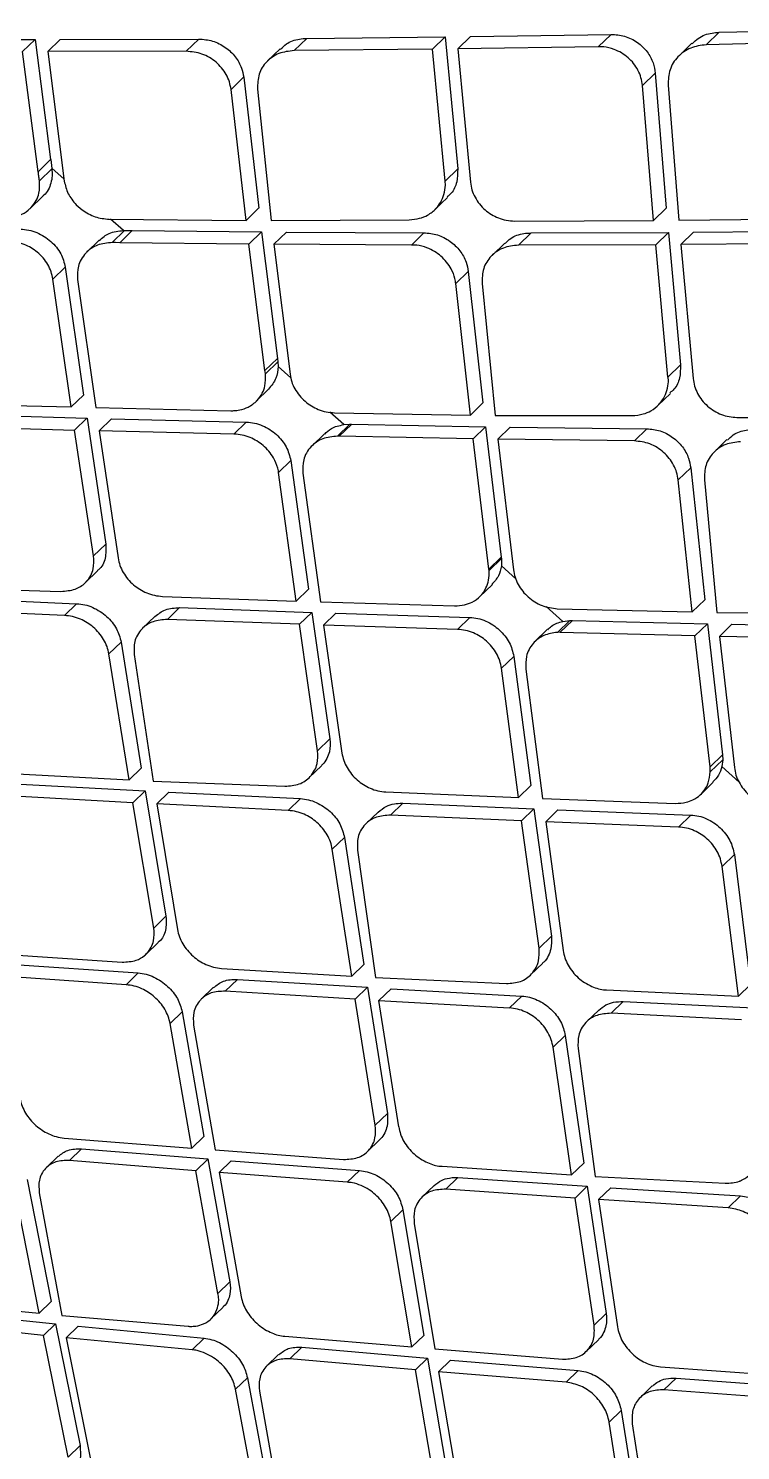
# Model space of a CAD drawing. Extents: x 400 to 501, y 484 to 634.
# Drawn here: x 487.942 to 488.801, y 586.18 to 587.895 of the extents above; entities that cross this region are included whole.
import ezdxf

# ---------------------------------------------------------------- set-up
doc = ezdxf.new("R2010")
doc.units = 0
doc.header["$MEASUREMENT"] = 0
doc.layers.add('DIM', color=3, linetype='Continuous')
doc.layers.add('GEOMETRY', color=3, linetype='Continuous', lineweight=25)

# ---------------------------------------------------------------- blocks, each defined once
blk = doc.blocks.new('2026 GRANDEE')
at = {"layer": 'GEOMETRY', "ltscale": 16}
for p, q in [((38.3348, -8.9648), (38.3503, -8.9498)), ((38.3503, -8.9498), (38.5212, -8.9458)), ((37.3762, -8.9581), (37.5256, -8.9584)), ((37.5105, -8.9731), (37.5256, -8.9585)), ((37.5256, -8.9584), (37.5443, -9.1034)), ((37.5408, -8.9731), (37.5559, -8.9584)), ((37.5559, -8.9584), (37.7231, -8.9579)), ((37.7079, -8.9727), (37.7231, -8.958)), ((37.8379, -8.9719), (37.8531, -8.9571)), ((37.8531, -8.9571), (38.02, -8.9553)), ((38.02, -8.9554), (38.0047, -8.9702)), ((38.02, -8.9553), (38.0352, -9.1145)), ((38.0354, -8.9698), (38.0507, -8.955)), ((38.2047, -8.9673), (38.0354, -8.9698)), ((38.0507, -8.9549), (38.2202, -8.9523)), ((38.2047, -8.9673), (38.2201, -8.9523)), ((38.3176, -8.9631), (38.3021, -8.9781)), ((38.5056, -8.9609), (38.3348, -8.9648)), ((37.5293, -9.1179), (37.5105, -8.9731)), ((37.7079, -8.9727), (37.5408, -8.9731)), ((37.5408, -8.9731), (37.5608, -9.1292)), ((37.8212, -8.9696), (37.806, -8.9844)), ((38.0047, -8.9702), (37.8379, -8.9719)), ((38.02, -9.1293), (38.0047, -8.9702)), ((38.0354, -8.9698), (38.0505, -9.1307)), ((38.2734, -8.9991), (38.258, -9.0141)), ((38.2734, -8.9991), (38.2867, -9.1617)), ((37.7619, -9.0188), (37.777, -9.004)), ((37.7801, -9.1766), (37.7619, -9.0188)), ((37.7771, -9.004), (37.7952, -9.162)), ((37.7938, -9.0182), (37.8102, -9.1768)), ((38.2714, -9.1766), (38.258, -9.0141)), ((38.2888, -9.0135), (38.3019, -9.1764)), ((37.5293, -9.1179), (37.5443, -9.1034)), ((37.5444, -9.1034), (37.5458, -9.1139)), ((37.5308, -9.1289), (37.5458, -9.1144)), ((37.5604, -9.1264), (37.5461, -9.1139)), ((38.02, -9.1293), (38.0352, -9.1145)), ((37.5198, -9.1621), (37.5348, -9.1476)), ((38.0078, -9.1636), (38.0229, -9.1489)), ((37.5752, -9.1578), (37.5822, -9.1639)), ((37.7801, -9.1766), (37.7951, -9.162)), ((38.2714, -9.1766), (38.2867, -9.1617)), ((37.6149, -9.1752), (37.7801, -9.1766)), ((37.6322, -9.1889), (37.6165, -9.1752)), ((37.6187, -9.2034), (37.6336, -9.1889)), ((37.6276, -9.2035), (37.6426, -9.189)), ((37.6322, -9.1889), (37.6337, -9.1889)), ((37.6337, -9.1889), (37.6426, -9.189)), ((37.6426, -9.189), (37.7986, -9.1906)), ((37.7835, -9.2052), (37.7986, -9.1906)), ((37.7986, -9.1906), (37.8177, -9.343)), ((37.8102, -9.1768), (37.9766, -9.1759)), ((37.8136, -9.2054), (37.8286, -9.1908)), ((37.8286, -9.1908), (37.9945, -9.1916)), ((38.1039, -9.1774), (38.2714, -9.1766)), ((38.1236, -9.1917), (38.2893, -9.1911)), ((38.2892, -9.1912), (38.274, -9.206)), ((38.2893, -9.1911), (38.3039, -9.3508)), ((38.3019, -9.1764), (38.4704, -9.1747)), ((38.3044, -9.2058), (38.3197, -9.191)), ((38.3197, -9.1909), (38.488, -9.1894)), ((37.6028, -9.2004), (37.5878, -9.2149)), ((37.7835, -9.2052), (37.6276, -9.2035)), ((37.8027, -9.3575), (37.7835, -9.2052)), ((37.9794, -9.2063), (37.8136, -9.2054)), ((37.8136, -9.2054), (37.833, -9.3622)), ((37.9794, -9.2063), (37.9945, -9.1916)), ((38.0919, -9.204), (38.0767, -9.2188)), ((38.1084, -9.2065), (38.1236, -9.1917)), ((38.274, -9.206), (38.1084, -9.2065)), ((38.2887, -9.3655), (38.274, -9.206)), ((38.4726, -9.2044), (38.3044, -9.2058)), ((38.3044, -9.2058), (38.319, -9.3672)), ((37.5471, -9.2475), (37.562, -9.233)), ((37.562, -9.233), (37.5841, -9.3872)), ((38.0328, -9.2529), (38.0479, -9.2382)), ((38.048, -9.2382), (38.0655, -9.3967)), ((37.5692, -9.4016), (37.5471, -9.2475)), ((37.5769, -9.248), (37.5987, -9.4024)), ((38.0505, -9.4113), (38.0328, -9.2529)), ((38.0645, -9.2526), (38.0803, -9.4117)), ((37.8177, -9.343), (37.8027, -9.3575)), ((37.8177, -9.343), (37.8182, -9.3471)), ((37.8033, -9.3616), (37.8182, -9.3471)), ((37.8182, -9.3471), (37.8186, -9.3527)), ((37.8339, -9.3663), (37.8186, -9.3527)), ((38.2887, -9.3655), (38.3039, -9.3508)), ((37.5692, -9.4016), (37.5841, -9.3872)), ((37.7923, -9.3948), (37.8072, -9.3803)), ((38.0505, -9.4113), (38.0655, -9.3968)), ((38.2765, -9.3999), (38.2916, -9.3852)), ((37.407, -9.3973), (37.5692, -9.4016)), ((37.4277, -9.4106), (37.5882, -9.4151)), ((37.5987, -9.4024), (37.7616, -9.4061)), ((37.8977, -9.4229), (37.8809, -9.408)), ((37.8865, -9.4086), (38.0505, -9.4113)), ((38.0803, -9.4117), (38.2455, -9.412)), ((37.4129, -9.425), (37.5733, -9.4295)), ((37.5733, -9.4295), (37.5881, -9.4152)), ((37.5962, -9.5812), (37.5733, -9.4295)), ((37.5882, -9.4151), (37.611, -9.5669)), ((37.6028, -9.4303), (37.6176, -9.4159)), ((37.7654, -9.4343), (37.6028, -9.4303)), ((37.6028, -9.4303), (37.6257, -9.5837)), ((37.6177, -9.4159), (37.7803, -9.4198)), ((37.7654, -9.4343), (37.7803, -9.4199)), ((37.8902, -9.437), (37.9051, -9.4225)), ((37.8923, -9.437), (37.9073, -9.4226)), ((37.8978, -9.4229), (37.9051, -9.4225)), ((37.9051, -9.4225), (37.9073, -9.4225)), ((37.9073, -9.4225), (38.0688, -9.4254)), ((38.0538, -9.44), (38.0688, -9.4254)), ((38.0688, -9.4254), (38.0877, -9.5826)), ((38.0836, -9.4404), (38.0986, -9.4259)), ((38.0986, -9.4259), (38.2633, -9.4278)), ((38.2482, -9.4425), (38.2633, -9.4278)), ((38.3719, -9.4143), (38.5383, -9.4147)), ((37.8745, -9.4338), (37.8595, -9.4483)), ((37.8923, -9.437), (37.8902, -9.437)), ((38.0538, -9.44), (37.8923, -9.437)), ((38.0728, -9.5971), (38.0538, -9.44)), ((38.2482, -9.4425), (38.0836, -9.4404)), ((38.0836, -9.4404), (38.1023, -9.5979)), ((38.3599, -9.441), (38.3448, -9.4557)), ((37.8339, -9.4663), (37.819, -9.4807)), ((37.8403, -9.6356), (37.819, -9.4807)), ((37.8339, -9.4663), (37.8552, -9.6212)), ((37.8486, -9.4814), (37.8696, -9.6365)), ((38.3011, -9.4896), (38.3162, -9.475)), ((38.3162, -9.4749), (38.333, -9.6342)), ((38.318, -9.6487), (38.3011, -9.4896)), ((38.3326, -9.4895), (38.3477, -9.6493)), ((37.5962, -9.5812), (37.611, -9.5669)), ((38.0877, -9.5826), (38.0728, -9.5971)), ((38.073, -9.5989), (38.0879, -9.5844)), ((38.0877, -9.5826), (38.0879, -9.5844)), ((38.0879, -9.5844), (38.0878, -9.593)), ((37.5862, -9.6134), (37.6009, -9.5991)), ((38.073, -9.5989), (38.0728, -9.5971)), ((38.1051, -9.6087), (38.0878, -9.593)), ((37.3966, -9.6189), (37.5568, -9.624)), ((38.0618, -9.6303), (38.0766, -9.6159)), ((37.4159, -9.632), (37.5757, -9.6388)), ((37.6794, -9.63), (37.8403, -9.6356)), ((37.8403, -9.6356), (37.8552, -9.6212)), ((37.8696, -9.6365), (38.0313, -9.6414)), ((38.318, -9.6487), (38.333, -9.6342)), ((37.5609, -9.653), (37.4012, -9.6463)), ((37.5609, -9.653), (37.5756, -9.6388)), ((37.67, -9.6542), (37.6552, -9.6685)), ((37.6851, -9.6579), (37.6999, -9.6436)), ((37.6999, -9.6436), (37.8591, -9.6493)), ((37.8443, -9.6636), (37.8591, -9.6493)), ((37.8591, -9.6493), (37.8811, -9.8019)), ((37.8735, -9.6646), (37.8884, -9.6502)), ((37.8884, -9.6502), (38.0498, -9.6554)), ((38.1619, -9.6601), (38.142, -9.6421)), ((38.1553, -9.6449), (38.318, -9.6487)), ((38.3477, -9.6493), (38.5117, -9.6507)), ((37.8443, -9.6636), (37.6851, -9.6579)), ((37.8663, -9.8162), (37.8443, -9.6636)), ((37.8735, -9.6646), (37.8955, -9.8189)), ((38.0349, -9.6698), (37.8736, -9.6646)), ((38.0349, -9.6698), (38.0498, -9.6554)), ((38.1432, -9.6701), (38.1283, -9.6845)), ((38.1554, -9.6734), (38.1703, -9.6589)), ((38.1588, -9.6733), (38.1737, -9.6589)), ((38.1619, -9.6601), (38.1704, -9.6589)), ((38.1704, -9.6589), (38.1737, -9.6589)), ((38.1737, -9.6589), (38.3362, -9.663)), ((38.3212, -9.6775), (38.3362, -9.663)), ((38.3362, -9.663), (38.3543, -9.8209)), ((38.3508, -9.6782), (38.3658, -9.6636)), ((38.3658, -9.6636), (38.5293, -9.6667)), ((37.6146, -9.6994), (37.6294, -9.6851)), ((37.6294, -9.6851), (37.6537, -9.837)), ((38.1588, -9.6733), (38.1554, -9.6734)), ((38.3212, -9.6775), (38.1588, -9.6734)), ((38.3395, -9.8354), (38.3212, -9.6775)), ((38.5143, -9.6813), (38.3508, -9.6782)), ((38.3508, -9.6782), (38.3688, -9.8363)), ((37.6391, -9.8513), (37.6146, -9.6994)), ((37.6451, -9.7002), (37.6678, -9.8527)), ((38.088, -9.7167), (38.1028, -9.7023)), ((38.1028, -9.7023), (38.1233, -9.8581)), ((38.1085, -9.8724), (38.088, -9.7167)), ((38.1173, -9.7177), (38.1375, -9.8736)), ((37.8663, -9.8162), (37.8811, -9.8019)), ((38.3544, -9.8209), (38.3395, -9.8354)), ((38.3544, -9.8209), (38.3547, -9.8272)), ((37.481, -9.8429), (37.6391, -9.8513)), ((37.6391, -9.8513), (37.6537, -9.837)), ((37.8562, -9.8485), (37.8709, -9.8342)), ((38.3398, -9.8416), (38.3395, -9.8354)), ((38.3398, -9.8416), (38.3547, -9.8272)), ((38.3547, -9.8272), (38.3537, -9.835)), ((38.3744, -9.8541), (38.3537, -9.8351)), ((37.5003, -9.856), (37.6582, -9.8646)), ((37.6678, -9.8527), (37.8269, -9.8589)), ((38.1085, -9.8724), (38.1233, -9.8581)), ((38.3283, -9.8687), (38.3432, -9.8542)), ((37.6436, -9.8788), (37.4857, -9.8702)), ((37.6436, -9.8788), (37.6582, -9.8646)), ((37.6582, -9.8646), (37.6833, -10.0157)), ((37.6723, -9.8803), (37.687, -9.866)), ((37.687, -9.866), (37.8456, -9.8739)), ((37.8309, -9.8881), (37.8456, -9.8739)), ((37.9486, -9.8658), (38.1085, -9.8724)), ((38.1375, -9.8736), (38.298, -9.8796)), ((37.6687, -10.0299), (37.6436, -9.8788)), ((37.8309, -9.8881), (37.6723, -9.8803)), ((37.6723, -9.8803), (37.6972, -10.0316)), ((37.9392, -9.89), (37.9244, -9.9043)), ((37.9542, -9.8938), (37.9689, -9.8795)), ((38.1122, -9.9007), (37.9542, -9.8938)), ((37.9689, -9.8795), (38.127, -9.8863)), ((38.1122, -9.9007), (38.127, -9.8863)), ((38.127, -9.8863), (38.1481, -10.0398)), ((38.1413, -9.9018), (38.1561, -9.8875)), ((38.1561, -9.8875), (38.3164, -9.8937)), ((38.3015, -9.9081), (38.3164, -9.8937)), ((38.1333, -10.0541), (38.1122, -9.9007)), ((38.3015, -9.9081), (38.1413, -9.9018)), ((38.1413, -9.9018), (38.1623, -10.057)), ((37.884, -9.935), (37.8987, -9.9208)), ((37.8987, -9.9208), (37.922, -10.0737)), ((37.9074, -10.0879), (37.884, -9.935)), ((37.9143, -9.9361), (37.936, -10.0896)), ((38.3688, -9.9413), (38.354, -9.9557)), ((38.3688, -9.9413), (38.3883, -10.0979)), ((38.3736, -10.1122), (38.354, -9.9557)), ((37.6834, -10.0157), (37.6688, -10.0299)), ((37.6595, -10.0613), (37.6741, -10.0472)), ((38.1333, -10.0541), (38.1481, -10.0398)), ((37.4747, -10.0605), (37.6306, -10.071)), ((37.4942, -10.0734), (37.6499, -10.0841)), ((37.7503, -10.0786), (37.9074, -10.0879)), ((37.9074, -10.0879), (37.922, -10.0737)), ((38.1231, -10.0865), (38.1378, -10.0722)), ((37.6353, -10.0983), (37.4797, -10.0875)), ((37.6353, -10.0983), (37.6499, -10.0841)), ((37.7549, -10.106), (37.7695, -10.0919)), ((37.7695, -10.0919), (37.9263, -10.1014)), ((37.936, -10.0896), (38.0939, -10.0968)), ((38.3736, -10.1122), (38.3883, -10.0979)), ((37.7405, -10.1015), (37.7259, -10.1157)), ((37.9117, -10.1156), (37.7549, -10.106)), ((37.9117, -10.1156), (37.9263, -10.1014)), ((37.9358, -10.2678), (37.9117, -10.1156)), ((37.9263, -10.1014), (37.9504, -10.2537)), ((37.9402, -10.1173), (37.9549, -10.1031)), ((37.9402, -10.1173), (38.0978, -10.1262)), ((37.9641, -10.2697), (37.9402, -10.1173)), ((37.9549, -10.1031), (38.1124, -10.112)), ((38.0978, -10.1262), (38.1124, -10.112)), ((38.2148, -10.1045), (38.3736, -10.1122)), ((37.6884, -10.1452), (37.703, -10.1311)), ((37.703, -10.1311), (37.7292, -10.2812)), ((38.2053, -10.1288), (38.1906, -10.143)), ((38.2202, -10.1327), (38.2349, -10.1184)), ((38.3772, -10.1406), (38.2202, -10.1327)), ((38.2349, -10.1184), (38.392, -10.1263)), ((37.7146, -10.2953), (37.6884, -10.1452)), ((37.7167, -10.1471), (37.7427, -10.2975)), ((38.1502, -10.1737), (38.1649, -10.1595)), ((38.1649, -10.1595), (38.1872, -10.3134)), ((38.1726, -10.3276), (38.1502, -10.1737)), ((38.1803, -10.175), (38.201, -10.3294)), ((37.9358, -10.2678), (37.9504, -10.2537)), ((37.5606, -10.2831), (37.7146, -10.2953)), ((37.7146, -10.2953), (37.7292, -10.2812)), ((37.9264, -10.2994), (37.941, -10.2852)), ((37.5534, -10.305), (37.539, -10.319)), ((37.5671, -10.3102), (37.5816, -10.2961)), ((37.5816, -10.2961), (37.734, -10.3084)), ((37.7427, -10.2975), (37.8976, -10.3089)), ((37.7195, -10.3225), (37.5671, -10.3102)), ((37.7195, -10.3225), (37.734, -10.3085)), ((37.7461, -10.4706), (37.7195, -10.3225)), ((37.734, -10.3084), (37.7605, -10.4566)), ((37.7475, -10.3247), (37.762, -10.3106)), ((37.762, -10.3106), (37.9167, -10.3223)), ((37.9021, -10.3364), (37.9167, -10.3223)), ((38.0166, -10.3172), (38.1726, -10.3276)), ((38.1726, -10.3276), (38.1872, -10.3134)), ((37.5159, -10.333), (37.5449, -10.4804)), ((37.9021, -10.3364), (37.7475, -10.3247)), ((37.7475, -10.3247), (37.7741, -10.4745)), ((38.0209, -10.3449), (38.0355, -10.3307)), ((38.0355, -10.3307), (38.1914, -10.3413)), ((38.201, -10.3294), (38.3579, -10.3377)), ((37.5305, -10.4944), (37.5014, -10.347)), ((37.5306, -10.3492), (37.5579, -10.4971)), ((38.0067, -10.3403), (37.9921, -10.3545)), ((38.1767, -10.3555), (38.0209, -10.3449)), ((38.1767, -10.3555), (38.1913, -10.3413)), ((38.1998, -10.5087), (38.1767, -10.3555)), ((38.1914, -10.3413), (38.2143, -10.4946)), ((38.2051, -10.3573), (38.2197, -10.3431)), ((38.3615, -10.3673), (38.2051, -10.3573)), ((38.2051, -10.3573), (38.2279, -10.5108)), ((38.2197, -10.3431), (38.3762, -10.353)), ((38.3615, -10.3673), (38.3762, -10.353)), ((37.9692, -10.3698), (37.9546, -10.3839)), ((37.9692, -10.3698), (37.9942, -10.5211)), ((37.9797, -10.5351), (37.9546, -10.3839)), ((37.9827, -10.386), (38.0076, -10.5375)), ((37.7461, -10.4706), (37.7605, -10.4566)), ((37.3795, -10.4791), (37.5305, -10.4944)), ((37.3995, -10.4916), (37.5502, -10.5072)), ((37.5305, -10.4944), (37.5449, -10.4804)), ((37.7376, -10.5013), (37.752, -10.4873)), ((38.2143, -10.4946), (38.1998, -10.5087)), ((37.5358, -10.5211), (37.3851, -10.5056)), ((37.5358, -10.5211), (37.5502, -10.5072)), ((37.5502, -10.5072), (37.5798, -10.654)), ((37.5579, -10.4971), (37.71, -10.5101)), ((37.5632, -10.5239), (37.5776, -10.5099)), ((37.5776, -10.5099), (37.7293, -10.5245)), ((37.5654, -10.6679), (37.5358, -10.5211)), ((37.5632, -10.5239), (37.5926, -10.6709)), ((37.7149, -10.5385), (37.5632, -10.5239)), ((37.7149, -10.5385), (37.7293, -10.5245)), ((37.8266, -10.522), (37.9797, -10.5351)), ((37.9797, -10.5351), (37.9942, -10.5211)), ((38.1902, -10.5404), (38.2048, -10.5263)), ((37.8193, -10.5441), (37.8048, -10.5581)), ((37.8329, -10.5493), (37.8473, -10.5353)), ((37.8473, -10.5353), (37.9988, -10.5485)), ((38.0076, -10.5375), (38.1615, -10.5498)), ((37.9843, -10.5626), (37.8329, -10.5493)), ((37.9843, -10.5626), (37.9988, -10.5485)), ((38.0098, -10.7117), (37.9843, -10.5626)), ((37.9988, -10.5485), (38.0243, -10.6977)), ((38.0267, -10.5508), (38.0122, -10.5649)), ((38.0267, -10.5508), (38.1804, -10.5634)), ((38.2798, -10.5589), (38.4348, -10.5703)), ((37.7673, -10.5861), (37.7817, -10.5721)), ((37.7817, -10.5721), (37.8095, -10.7207)), ((38.1659, -10.5775), (38.0122, -10.5649)), ((38.0122, -10.5649), (38.0377, -10.7157)), ((38.1659, -10.5775), (38.1804, -10.5634)), ((38.2839, -10.5867), (38.2985, -10.5726)), ((38.2985, -10.5726), (38.4533, -10.5841)), ((37.7951, -10.7347), (37.7673, -10.5861)), ((37.7962, -10.5884), (37.8224, -10.7375)), ((38.2698, -10.5821), (38.2552, -10.5962)), ((38.4387, -10.5983), (38.2839, -10.5868)), ((38.2177, -10.6256), (38.2323, -10.6115)), ((38.2323, -10.6115), (38.2562, -10.7638)), ((38.2417, -10.7779), (38.2177, -10.6256)), ((38.2457, -10.6279), (38.2694, -10.7804)), ((37.5798, -10.654), (37.5654, -10.6679))]:
    blk.add_line(p, q, dxfattribs=at)
at = {"layer": 'GEOMETRY', "ltscale": 16, "flags": 128}
for points in [[(37.6276, -9.2035), (37.6226, -9.2034), (37.6187, -9.2034)], [(37.8033, -9.3616), (37.803, -9.3593), (37.8027, -9.3575)]]:
    blk.add_lwpolyline(points, dxfattribs=at)
at = {"layer": 'GEOMETRY', "ltscale": 16}
for points, knots in [([(36.9464, -4.2423), (37.2144, -4.3889), (37.7476, -4.6804), (38.3461, -5.0481), (38.7578, -5.3149), (38.9927, -5.4716), (39.2291, -5.6336), (39.4813, -5.8116), (39.9332, -6.1406), (40.5669, -6.6341), (41.3463, -7.3052), (42.0186, -7.9447), (42.5944, -8.5411), (43.0838, -9.0854), (43.4716, -9.5484), (43.7677, -9.9209), (43.9793, -10.1965), (44.184, -10.4721), (44.3714, -10.733), (44.6491, -11.1316), (45.0105, -11.6808), (45.4523, -12.4067), (45.7251, -12.9062), (45.8621, -13.1572)], [0, 0, 0, 0, 0.071591, 0.14241, 0.164528, 0.186584, 0.208583, 0.231692, 0.258921, 0.339583, 0.419837, 0.499879, 0.556947, 0.614093, 0.671388, 0.698471, 0.72561, 0.752813, 0.778921, 0.800899, 0.866647, 0.932983, 1, 1, 1, 1]), ([(37.9536, -6.2384), (38.1476, -6.3586), (38.5347, -6.5987), (39.0972, -6.9874), (39.6446, -7.3962), (40.1767, -7.8265), (40.6917, -8.2782), (41.1534, -8.7118), (41.4343, -9.003), (41.5565, -9.1297)], [0, 0, 0, 0, 0.1480648, 0.2955762, 0.442982, 0.5905353, 0.7384057, 0.8861884, 1, 1, 1, 1]), ([(37.8932, -6.3225), (38.124, -6.4666), (38.5853, -6.7544), (39.2507, -7.2277), (39.895, -7.7298), (40.5159, -8.2625), (41.079, -8.792), (41.588, -9.3114), (42.0464, -9.816), (42.4858, -10.3385), (42.9044, -10.8787), (43.304, -11.4337), (43.5507, -11.8168), (43.6741, -12.0084)], [0, 0, 0, 0, 0.1000688, 0.1999124, 0.2997469, 0.3997863, 0.4998266, 0.5830232, 0.6662201, 0.7495517, 0.8330446, 0.9165066, 1, 1, 1, 1]), ([(37.6764, -6.9656), (37.8959, -7.0895), (38.3352, -7.3373), (38.971, -7.7494), (39.5844, -8.1924), (40.1697, -8.6683), (40.7249, -9.1761), (41.2461, -9.7197), (41.7353, -10.2961), (42.1921, -10.9015), (42.6202, -11.5291), (42.8779, -11.9647), (43.0068, -12.1825)], [0, 0, 0, 0, 0.100262, 0.200594, 0.300842, 0.400493, 0.499762, 0.599107, 0.699009, 0.799378, 0.89967, 1, 1, 1, 1]), ([(37.6627, -6.9911), (37.7995, -7.0678), (38.0596, -7.2136), (38.4235, -7.4323), (38.7426, -7.6369), (39.0187, -7.8234), (39.2534, -7.9892), (39.4476, -8.132), (39.5821, -8.2343), (39.6685, -8.3013), (39.7175, -8.3397), (39.7817, -8.3906), (39.864, -8.4565), (39.966, -8.5401), (40.0675, -8.6251), (40.2375, -8.7703), (40.4156, -8.9294), (40.5766, -9.0804), (40.6465, -9.1476), (40.6771, -9.1772), (40.6905, -9.1903), (40.6964, -9.1961), (40.699, -9.1986), (40.7003, -9.1998), (40.7008, -9.2004), (40.7011, -9.2006), (40.7011, -9.2006), (40.7011, -9.2006), (40.7011, -9.2006), (40.7013, -9.2008), (40.7019, -9.2014), (40.7045, -9.204), (40.7148, -9.2141), (40.7377, -9.2365), (40.7767, -9.2751), (40.8378, -9.3362), (40.9233, -9.4233), (41.0353, -9.5405), (41.1313, -9.644), (41.2051, -9.7252), (41.2503, -9.7756), (41.2972, -9.8285), (41.3459, -9.884), (41.3962, -9.942), (41.4482, -10.0028), (41.5004, -10.0646), (41.6686, -10.2661), (41.9446, -10.6157), (42.3122, -11.1264), (42.661, -11.6529), (42.8748, -12.0155), (42.9817, -12.1969)], [0, 0, 0, 0, 0.062481, 0.118844, 0.169135, 0.213352, 0.251461, 0.283422, 0.309236, 0.318658, 0.3269, 0.333965, 0.351242, 0.368824, 0.386373, 0.403893, 0.457678, 0.481272, 0.491642, 0.496202, 0.498209, 0.499091, 0.49948, 0.499651, 0.499785, 0.499785, 0.499785, 0.499787, 0.499791, 0.499809, 0.499878, 0.500152, 0.501246, 0.505611, 0.512881, 0.523059, 0.53994, 0.561408, 0.587481, 0.596044, 0.605011, 0.61438, 0.624154, 0.634334, 0.64492, 0.655914, 0.66648, 0.749216, 0.832806, 0.916374, 1, 1, 1, 1]), ([(37.5925, -7.5202), (37.6066, -7.5282), (37.6437, -7.549), (37.7111, -7.5868), (37.7894, -7.6309), (37.866, -7.6744), (37.9312, -7.712), (37.9927, -7.7483), (38.0546, -7.7854), (38.1665, -7.8533), (38.325, -7.9518), (38.5806, -8.1169), (38.8847, -8.3244), (39.2538, -8.5944), (39.6329, -8.8929), (40.0174, -9.2234), (40.4181, -9.6), (40.8321, -10.0316), (41.2539, -10.5226), (41.6071, -10.9799), (41.8999, -11.3924), (42.0769, -11.6588), (42.1889, -11.8345), (42.2405, -11.9168), (42.2917, -11.9997), (42.3409, -12.0805), (42.3907, -12.1638), (42.4386, -12.246), (42.4718, -12.3031), (42.4872, -12.3295)], [0, 0, 0, 0, 0.007015, 0.018363, 0.033423, 0.04585, 0.056436, 0.065972, 0.076735, 0.087613, 0.12255, 0.157338, 0.219068, 0.281467, 0.354683, 0.427219, 0.500115, 0.591822, 0.685047, 0.779146, 0.840884, 0.903128, 0.916964, 0.930722, 0.945004, 0.958992, 0.971501, 0.986828, 1, 1, 1, 1]), ([(37.5852, -7.5344), (37.7869, -7.6488), (38.1901, -7.8773), (38.7719, -8.2598), (39.3337, -8.6696), (39.8708, -9.1087), (40.3785, -9.5781), (40.8559, -10.0778), (41.3042, -10.6067), (41.7237, -11.1619), (42.1176, -11.7376), (42.3548, -12.1375), (42.4734, -12.3374)], [0, 0, 0, 0, 0.100345, 0.20059, 0.300906, 0.400755, 0.500092, 0.599382, 0.699069, 0.799349, 0.899659, 1, 1, 1, 1]), ([(37.5019, -8.2577), (37.7185, -8.3868), (38.1518, -8.6451), (38.77, -9.083), (39.3614, -9.5565), (39.9198, -10.0692), (40.4416, -10.6192), (40.9252, -11.2031), (41.3743, -11.8145), (41.6411, -12.2439), (41.7745, -12.4585)], [0, 0, 0, 0, 0.125001, 0.250001, 0.375003, 0.499997, 0.624991, 0.749994, 0.874996, 1, 1, 1, 1]), ([(33.1112, -8.6122), (33.301, -8.8166), (33.6802, -9.2249), (34.2607, -9.8374), (34.8462, -10.4484), (35.4368, -11.0578), (36.0312, -11.6653), (36.6288, -12.2707), (37.2294, -12.8738), (37.8326, -13.4744), (38.4383, -14.0724), (39.0461, -14.6672), (39.6559, -15.2581), (40.2672, -15.8439), (40.8801, -16.4248), (41.2887, -16.8043), (41.4933, -16.9943)], [0, 0, 0, 0, 0.071643, 0.14309, 0.214489, 0.285889, 0.357236, 0.428542, 0.499851, 0.571188, 0.642541, 0.713932, 0.785365, 0.856798, 0.928296, 1, 1, 1, 1]), ([(38.3181, -8.9636), (38.3204, -8.9613), (38.3267, -8.9549), (38.3386, -8.9507), (38.3475, -8.95), (38.3503, -8.9498)], [0, 0, 0, 0, 0.27677, 0.772291, 1, 1, 1, 1]), ([(37.7231, -8.9579), (37.7286, -8.9584), (37.7396, -8.9593), (37.7552, -8.9672), (37.7674, -8.9788), (37.7748, -8.9917), (37.7764, -9.0003), (37.7771, -9.004)], [0, 0, 0, 0, 0.218691, 0.437826, 0.646296, 0.845591, 1, 1, 1, 1]), ([(37.8217, -8.9701), (37.8239, -8.9679), (37.8299, -8.9618), (37.8414, -8.9579), (37.8502, -8.9573), (37.8531, -8.9571)], [0, 0, 0, 0, 0.272039, 0.756875, 1, 1, 1, 1]), ([(38.258, -9.0141), (38.2575, -9.0109), (38.2566, -9.0046), (38.2529, -8.9955), (38.2476, -8.9873), (38.2408, -8.9802), (38.2328, -8.9744), (38.2228, -8.9698), (38.2133, -8.9672), (38.2069, -8.9672), (38.2047, -8.9673)], [0, 0, 0, 0, 0.12933, 0.254894, 0.377422, 0.497705, 0.620729, 0.748011, 0.913643, 1, 1, 1, 1]), ([(38.2201, -8.9523), (38.2256, -8.9527), (38.2366, -8.9535), (38.2521, -8.9613), (38.264, -8.9728), (38.2714, -8.986), (38.2728, -8.995), (38.2734, -8.9991)], [0, 0, 0, 0, 0.216545, 0.433625, 0.638256, 0.833393, 1, 1, 1, 1]), ([(38.3348, -8.9648), (38.3284, -8.9657), (38.3154, -8.9674), (38.3, -8.9786), (38.2897, -8.9944), (38.2891, -9.0072), (38.2888, -9.0135)], [0, 0, 0, 0, 0.250137, 0.502345, 0.753527, 1, 1, 1, 1]), ([(37.7619, -9.0188), (37.7613, -9.0157), (37.7603, -9.0095), (37.7563, -9.0007), (37.7508, -8.9927), (37.7439, -8.9857), (37.7359, -8.98), (37.7239, -8.9742), (37.7143, -8.9733), (37.7079, -8.9727)], [0, 0, 0, 0, 0.128068, 0.253459, 0.376791, 0.49871, 0.620992, 0.747995, 1, 1, 1, 1]), ([(37.8379, -8.9719), (37.8316, -8.9726), (37.819, -8.9741), (37.8041, -8.9847), (37.7943, -8.9997), (37.794, -9.0121), (37.7938, -9.0182)], [0, 0, 0, 0, 0.250407, 0.502078, 0.753028, 1, 1, 1, 1]), ([(38.8374, -14.8197), (38.8022, -14.782), (38.4988, -14.4574), (37.9155, -13.8556), (37.0879, -13.0154), (36.2484, -12.1872), (35.3987, -11.37), (34.5384, -10.5651), (33.6682, -9.7712), (33.08, -9.2542), (32.7855, -8.9953)], [0, 0, 0, 0, 0.0184337, 0.1586189, 0.298737, 0.4387906, 0.5788851, 0.7191168, 0.8593695, 1, 1, 1, 1]), ([(37.5308, -9.1289), (37.5306, -9.1269), (37.5301, -9.1232), (37.5296, -9.1195), (37.5294, -9.1179)], [0, 0, 0, 0, 0.56, 1, 1, 1, 1]), ([(37.5458, -9.114), (37.546, -9.117), (37.5466, -9.1232), (37.5442, -9.1344), (37.5404, -9.1435), (37.5351, -9.147), (37.5346, -9.1473)], [0, 0, 0, 0, 0.238731, 0.477143, 0.952709, 1, 1, 1, 1]), ([(38.0352, -9.1145), (38.0351, -9.1198), (38.035, -9.1305), (38.0297, -9.1423), (38.0242, -9.1469), (38.0224, -9.1483)], [0, 0, 0, 0, 0.4088672, 0.8169541, 1, 1, 1, 1]), ([(37.489, -9.1736), (37.4951, -9.173), (37.5057, -9.172), (37.5155, -9.1661), (37.5196, -9.1623), (37.5232, -9.1586), (37.5271, -9.1532), (37.5313, -9.1424), (37.531, -9.134), (37.5308, -9.1289)], [0, 0, 0, 0, 0.248634, 0.428764, 0.491487, 0.498545, 0.654399, 0.789951, 1, 1, 1, 1]), ([(37.5608, -9.1292), (37.562, -9.1344), (37.5643, -9.1447), (37.5715, -9.1534), (37.5751, -9.1577)], [0, 0, 0, 0, 0.505278, 1, 1, 1, 1]), ([(37.9766, -9.1759), (37.9809, -9.1755), (37.9888, -9.1748), (38, -9.1701), (38.0086, -9.1635), (38.0151, -9.1548), (38.0191, -9.1453), (38.0204, -9.137), (38.0204, -9.1313), (38.0201, -9.1298), (38.02, -9.1293)], [0, 0, 0, 0, 0.170063, 0.315586, 0.501187, 0.634482, 0.776729, 0.933388, 0.977856, 1, 1, 1, 1]), ([(38.0505, -9.1307), (38.051, -9.1338), (38.0519, -9.1399), (38.0558, -9.1488), (38.0612, -9.157), (38.0701, -9.1663), (38.0815, -9.173), (38.0939, -9.1768), (38.1005, -9.1772), (38.1039, -9.1774)], [0, 0, 0, 0, 0.126106, 0.25086, 0.374934, 0.498816, 0.735662, 0.864333, 1, 1, 1, 1]), ([(37.5823, -9.164), (37.5874, -9.1671), (37.5978, -9.1735), (37.6092, -9.1746), (37.6149, -9.1752)], [0, 0, 0, 0, 0.497221, 1, 1, 1, 1]), ([(33.9473, -9.1847), (34.1002, -9.3342), (34.4079, -9.635), (34.8583, -10.0743), (35.2854, -10.4909), (35.6745, -10.8705), (36.0618, -11.2485), (36.4558, -11.6334), (36.8653, -12.0343), (37.205, -12.3676), (37.478, -12.6357), (37.687, -12.841), (37.8968, -13.0474), (38.1182, -13.2654), (38.3623, -13.5059), (38.6355, -13.7754), (38.9498, -14.0858), (39.3071, -14.439), (39.7095, -14.837), (40.1476, -15.2705), (40.6071, -15.7254), (40.921, -16.0353), (41.0767, -16.1891)], [0, 0, 0, 0, 0.064169, 0.129138, 0.188802, 0.243183, 0.292269, 0.351201, 0.408497, 0.464259, 0.494029, 0.523343, 0.552198, 0.58236, 0.616633, 0.655052, 0.697622, 0.749248, 0.805908, 0.86759, 0.934316, 1, 1, 1, 1]), ([(37.5496, -12.6402), (37.1211, -12.2214), (36.4624, -11.5777), (35.2649, -10.4291), (34.4992, -9.6963), (33.9659, -9.1859)], [0, 0, 0, 0, 0.360925, 0.55487, 1, 1, 1, 1]), ([(37.5078, -9.1872), (37.5112, -9.1874), (37.5178, -9.1879), (37.5276, -9.1911), (37.5367, -9.1958), (37.5447, -9.2018), (37.5514, -9.2089), (37.5585, -9.2191), (37.5606, -9.2275), (37.562, -9.233)], [0, 0, 0, 0, 0.136824, 0.269631, 0.398724, 0.524438, 0.647132, 0.767194, 1, 1, 1, 1]), ([(37.603, -9.2007), (37.6068, -9.1975), (37.6148, -9.1906), (37.6261, -9.1895), (37.6322, -9.1889)], [0, 0, 0, 0, 0.465169, 1, 1, 1, 1]), ([(37.5471, -9.2475), (37.5465, -9.2445), (37.5453, -9.2385), (37.5411, -9.2298), (37.5355, -9.2218), (37.5264, -9.2128), (37.5151, -9.2062), (37.5028, -9.2024), (37.4963, -9.2019), (37.4929, -9.2016)], [0, 0, 0, 0, 0.127691, 0.253552, 0.378066, 0.501733, 0.734205, 0.862945, 1, 1, 1, 1]), ([(37.6187, -9.2034), (37.6125, -9.204), (37.6009, -9.2051), (37.5912, -9.2115), (37.585, -9.2178), (37.581, -9.2232), (37.5765, -9.2338), (37.5768, -9.2425), (37.5769, -9.248)], [0, 0, 0, 0, 0.24839, 0.471489, 0.498575, 0.641524, 0.772801, 1, 1, 1, 1]), ([(38.0328, -9.2529), (38.0326, -9.2508), (38.0319, -9.2447), (38.028, -9.2359), (38.0221, -9.2268), (38.0152, -9.2197), (38.0071, -9.2138), (37.9972, -9.2091), (37.9878, -9.2064), (37.9815, -9.2063), (37.9794, -9.2063)], [0, 0, 0, 0, 0.08339, 0.249341, 0.373828, 0.498483, 0.621342, 0.74869, 0.913217, 1, 1, 1, 1]), ([(37.9945, -9.1916), (37.9999, -9.1921), (38.0108, -9.1931), (38.0263, -9.2011), (38.0383, -9.2127), (38.0457, -9.2257), (38.0473, -9.2344), (38.048, -9.2382)], [0, 0, 0, 0, 0.217331, 0.435082, 0.642883, 0.842485, 1, 1, 1, 1]), ([(38.1084, -9.2065), (38.1021, -9.2072), (38.0895, -9.2086), (38.0748, -9.2191), (38.065, -9.2341), (38.0647, -9.2464), (38.0645, -9.2526)], [0, 0, 0, 0, 0.250186, 0.501828, 0.752791, 1, 1, 1, 1]), ([(38.0924, -9.2046), (38.0946, -9.2023), (38.1005, -9.1963), (38.112, -9.1924), (38.1207, -9.1919), (38.1236, -9.1917)], [0, 0, 0, 0, 0.277215, 0.761746, 1, 1, 1, 1]), ([(37.7616, -9.4061), (37.762, -9.4061), (37.7632, -9.4061), (37.7669, -9.406), (37.7737, -9.4051), (37.7837, -9.4017), (37.7931, -9.3949), (37.7995, -9.3857), (37.8037, -9.3749), (37.8034, -9.3666), (37.8033, -9.3616)], [0, 0, 0, 0, 0.017658, 0.048128, 0.14743, 0.297775, 0.498947, 0.657544, 0.793955, 1, 1, 1, 1]), ([(37.8186, -9.3527), (37.8181, -9.3576), (37.8171, -9.3683), (37.8105, -9.376), (37.807, -9.3802)], [0, 0, 0, 0, 0.459293, 1, 1, 1, 1]), ([(37.833, -9.3622), (37.8335, -9.3652), (37.8346, -9.3712), (37.8386, -9.3799), (37.8441, -9.3879), (37.8531, -9.3971), (37.8644, -9.404), (37.8767, -9.4079), (37.8832, -9.4084), (37.8865, -9.4086)], [0, 0, 0, 0, 0.125737, 0.250581, 0.375037, 0.49945, 0.735707, 0.864344, 1, 1, 1, 1]), ([(38.3039, -9.3508), (38.3038, -9.3561), (38.3036, -9.3668), (38.2984, -9.3786), (38.2928, -9.3832), (38.2911, -9.3846)], [0, 0, 0, 0, 0.410395, 0.820042, 1, 1, 1, 1]), ([(38.2455, -9.412), (38.25, -9.4116), (38.2582, -9.4109), (38.2692, -9.4061), (38.2788, -9.3986), (38.2857, -9.388), (38.2888, -9.377), (38.2897, -9.3692), (38.2889, -9.3659), (38.2887, -9.3655)], [0, 0, 0, 0, 0.18099, 0.323704, 0.501002, 0.702636, 0.85293, 0.982008, 1, 1, 1, 1]), ([(38.319, -9.3672), (38.3195, -9.3703), (38.3205, -9.3764), (38.3242, -9.3853), (38.3295, -9.3935), (38.3363, -9.4007), (38.3443, -9.4066), (38.3561, -9.4126), (38.3656, -9.4136), (38.3719, -9.4143)], [0, 0, 0, 0, 0.127637, 0.250622, 0.374847, 0.499033, 0.621901, 0.748228, 1, 1, 1, 1]), ([(37.7803, -9.4198), (37.7836, -9.4201), (37.7901, -9.4206), (37.7998, -9.4239), (37.8087, -9.4286), (37.8167, -9.4347), (37.8233, -9.4418), (37.8304, -9.4521), (37.8325, -9.4606), (37.8339, -9.4663)], [0, 0, 0, 0, 0.135285, 0.266999, 0.395447, 0.520962, 0.643899, 0.764635, 1, 1, 1, 1]), ([(37.8749, -9.4343), (37.8774, -9.4319), (37.8835, -9.4259), (37.8924, -9.424), (37.8977, -9.4229)], [0, 0, 0, 0, 0.406033, 1, 1, 1, 1]), ([(38.2633, -9.4278), (38.2687, -9.4284), (38.2794, -9.4295), (38.2947, -9.4375), (38.3066, -9.4492), (38.314, -9.4623), (38.3155, -9.471), (38.3162, -9.4749)], [0, 0, 0, 0, 0.216045, 0.432487, 0.639618, 0.839487, 1, 1, 1, 1]), ([(38.3604, -9.4415), (38.3626, -9.4393), (38.3687, -9.4332), (38.3801, -9.4294), (38.3887, -9.429), (38.3914, -9.4288)], [0, 0, 0, 0, 0.283208, 0.767769, 1, 1, 1, 1]), ([(37.819, -9.4807), (37.819, -9.4804), (37.8191, -9.4798), (37.8188, -9.4779), (37.8175, -9.4723), (37.814, -9.4641), (37.8077, -9.4549), (37.7987, -9.4458), (37.7874, -9.439), (37.7752, -9.4351), (37.7687, -9.4345), (37.7654, -9.4343)], [0, 0, 0, 0, 0.00985, 0.025676, 0.075938, 0.25152, 0.376453, 0.502052, 0.735566, 0.863924, 1, 1, 1, 1]), ([(37.8902, -9.437), (37.8841, -9.4375), (37.8719, -9.4386), (37.8595, -9.4472), (37.8526, -9.4567), (37.8482, -9.4672), (37.8484, -9.4759), (37.8486, -9.4814)], [0, 0, 0, 0, 0.248454, 0.498355, 0.642409, 0.774103, 1, 1, 1, 1]), ([(38.3011, -9.4896), (38.3006, -9.4865), (38.2996, -9.4804), (38.2958, -9.4715), (38.2905, -9.4634), (38.2837, -9.4562), (38.2758, -9.4503), (38.2639, -9.4443), (38.2545, -9.4432), (38.2482, -9.4425)], [0, 0, 0, 0, 0.127928, 0.250665, 0.375171, 0.499171, 0.621774, 0.748373, 1, 1, 1, 1]), ([(38.3763, -9.4435), (38.3701, -9.4442), (38.3576, -9.4455), (38.3429, -9.456), (38.3331, -9.471), (38.3328, -9.4833), (38.3326, -9.4895)], [0, 0, 0, 0, 0.249919, 0.501444, 0.752505, 1, 1, 1, 1]), ([(37.611, -9.5669), (37.6111, -9.5726), (37.6113, -9.5841), (37.6062, -9.5953), (37.6012, -9.5985), (37.6007, -9.5988)], [0, 0, 0, 0, 0.475504, 0.947863, 1, 1, 1, 1]), ([(37.5568, -9.624), (37.5627, -9.6235), (37.5739, -9.6226), (37.5832, -9.6165), (37.5891, -9.6105), (37.5928, -9.6052), (37.5968, -9.595), (37.5964, -9.5866), (37.5962, -9.5812)], [0, 0, 0, 0, 0.248672, 0.471188, 0.498737, 0.641577, 0.772817, 1, 1, 1, 1]), ([(37.6256, -9.5837), (37.6263, -9.5867), (37.6275, -9.5926), (37.6317, -9.6012), (37.6373, -9.6092), (37.6463, -9.6183), (37.6575, -9.6251), (37.6697, -9.6291), (37.6761, -9.6297), (37.6794, -9.63)], [0, 0, 0, 0, 0.126755, 0.252348, 0.37716, 0.501635, 0.736147, 0.864437, 1, 1, 1, 1]), ([(38.0313, -9.6414), (38.0355, -9.6412), (38.0431, -9.6408), (38.0537, -9.6368), (38.0628, -9.6302), (38.0693, -9.6209), (38.0732, -9.6102), (38.0731, -9.6028), (38.073, -9.5989)], [0, 0, 0, 0, 0.174172, 0.317789, 0.498856, 0.685331, 0.831049, 1, 1, 1, 1]), ([(38.0878, -9.5931), (38.0869, -9.5974), (38.0852, -9.6062), (38.0792, -9.6123), (38.0762, -9.6155)], [0, 0, 0, 0, 0.490808, 1, 1, 1, 1]), ([(38.1023, -9.5979), (38.1029, -9.6009), (38.104, -9.607), (38.1079, -9.6158), (38.1133, -9.6238), (38.1201, -9.6309), (38.128, -9.6368), (38.1397, -9.6429), (38.1491, -9.6441), (38.1553, -9.6449)], [0, 0, 0, 0, 0.127665, 0.253164, 0.37695, 0.499554, 0.622436, 0.748958, 1, 1, 1, 1]), ([(37.6146, -9.6994), (37.614, -9.6964), (37.6127, -9.6905), (37.6085, -9.6819), (37.6029, -9.6739), (37.5939, -9.6649), (37.5828, -9.6581), (37.5707, -9.654), (37.5642, -9.6534), (37.5609, -9.653)], [0, 0, 0, 0, 0.127391, 0.253204, 0.377788, 0.501503, 0.734322, 0.863093, 1, 1, 1, 1]), ([(37.5757, -9.6388), (37.579, -9.6391), (37.5855, -9.6397), (37.5951, -9.6431), (37.604, -9.6479), (37.6144, -9.656), (37.6248, -9.6685), (37.6279, -9.6796), (37.6294, -9.6851)], [0, 0, 0, 0, 0.136524, 0.269343, 0.398682, 0.524779, 0.767119, 1, 1, 1, 1]), ([(37.6701, -9.6544), (37.6741, -9.6512), (37.6823, -9.6445), (37.6938, -9.6439), (37.6999, -9.6436)], [0, 0, 0, 0, 0.480379, 1, 1, 1, 1]), ([(37.6851, -9.6579), (37.6791, -9.6583), (37.6679, -9.6591), (37.6586, -9.6651), (37.6526, -9.671), (37.6488, -9.6763), (37.6446, -9.6864), (37.645, -9.6948), (37.6451, -9.7002)], [0, 0, 0, 0, 0.248723, 0.46861, 0.498833, 0.640829, 0.771771, 1, 1, 1, 1]), ([(38.088, -9.7167), (38.0874, -9.7137), (38.0862, -9.7076), (38.0822, -9.6988), (38.0767, -9.6907), (38.0679, -9.6815), (38.0568, -9.6747), (38.0446, -9.6706), (38.0382, -9.6701), (38.0349, -9.6698)], [0, 0, 0, 0, 0.128916, 0.255219, 0.379332, 0.501702, 0.736559, 0.864709, 1, 1, 1, 1]), ([(38.0498, -9.6553), (38.0531, -9.6556), (38.0595, -9.6562), (38.069, -9.6595), (38.0778, -9.6642), (38.0857, -9.6703), (38.0923, -9.6775), (38.0994, -9.688), (38.1015, -9.6966), (38.1029, -9.7023)], [0, 0, 0, 0, 0.133702, 0.264286, 0.392063, 0.517365, 0.640545, 0.761975, 1, 1, 1, 1]), ([(38.1437, -9.6705), (38.1452, -9.6689), (38.1499, -9.6637), (38.157, -9.6615), (38.1619, -9.6601)], [0, 0, 0, 0, 0.316508, 1, 1, 1, 1]), ([(38.1554, -9.6734), (38.1497, -9.6742), (38.1384, -9.676), (38.125, -9.6864), (38.117, -9.7008), (38.1172, -9.7124), (38.1173, -9.7177)], [0, 0, 0, 0, 0.248912, 0.49913, 0.773498, 1, 1, 1, 1]), ([(37.8811, -9.8019), (37.8813, -9.8072), (37.8816, -9.8156), (37.8775, -9.8257), (37.8742, -9.8315), (37.8712, -9.8336), (37.8707, -9.834)], [0, 0, 0, 0, 0.424956, 0.674177, 0.947551, 1, 1, 1, 1]), ([(39.5251, -15.4518), (39.298, -15.2418), (38.7513, -14.7364), (37.8656, -13.9502), (36.8722, -13.0923), (35.8636, -12.2493), (34.8415, -11.4221), (33.8077, -10.6101), (33.1093, -10.0836), (32.76, -9.8203)], [0, 0, 0, 0, 0.105959, 0.254966, 0.403973, 0.55298, 0.701986, 0.850993, 1, 1, 1, 1]), ([(37.8269, -9.8589), (37.8328, -9.8585), (37.8446, -9.8576), (37.8564, -9.8493), (37.8628, -9.8402), (37.8668, -9.8299), (37.8665, -9.8215), (37.8663, -9.8162)], [0, 0, 0, 0, 0.248749, 0.498535, 0.643009, 0.774836, 1, 1, 1, 1]), ([(37.8955, -9.8189), (37.8961, -9.8219), (37.8974, -9.8278), (37.9015, -9.8365), (37.907, -9.8445), (37.9159, -9.8537), (37.927, -9.8607), (37.939, -9.8648), (37.9454, -9.8655), (37.9486, -9.8658)], [0, 0, 0, 0, 0.127483, 0.253315, 0.377852, 0.501555, 0.737439, 0.865413, 1, 1, 1, 1]), ([(38.298, -9.8796), (38.3023, -9.8794), (38.3097, -9.8791), (38.3196, -9.8753), (38.3297, -9.8685), (38.3379, -9.857), (38.3392, -9.8462), (38.3398, -9.8416)], [0, 0, 0, 0, 0.19081, 0.331034, 0.500947, 0.787682, 1, 1, 1, 1]), ([(38.3537, -9.8351), (38.3527, -9.8388), (38.3506, -9.8462), (38.3453, -9.8512), (38.3427, -9.8537)], [0, 0, 0, 0, 0.508161, 1, 1, 1, 1]), ([(38.3688, -9.8363), (38.3693, -9.8394), (38.3703, -9.8454), (38.3742, -9.8542), (38.3795, -9.8624), (38.3863, -9.8696), (38.3941, -9.8756), (38.4038, -9.8806), (38.4129, -9.8835), (38.4191, -9.8838), (38.4212, -9.8839)], [0, 0, 0, 0, 0.125881, 0.250752, 0.375071, 0.49916, 0.622428, 0.749086, 0.914423, 1, 1, 1, 1]), ([(37.8456, -9.8739), (37.8488, -9.8742), (37.8552, -9.8749), (37.8647, -9.8783), (37.8735, -9.8831), (37.8838, -9.8912), (37.8942, -9.9039), (37.8972, -9.9152), (37.8987, -9.9208)], [0, 0, 0, 0, 0.13463, 0.266091, 0.394613, 0.520442, 0.763877, 1, 1, 1, 1]), ([(37.884, -9.935), (37.8834, -9.932), (37.8821, -9.9261), (37.878, -9.9174), (37.8724, -9.9094), (37.8636, -9.9003), (37.8525, -9.8934), (37.8405, -9.8892), (37.8342, -9.8885), (37.8309, -9.8881)], [0, 0, 0, 0, 0.128147, 0.254218, 0.378542, 0.501461, 0.7358, 0.864204, 1, 1, 1, 1]), ([(37.9542, -9.8938), (37.9483, -9.8942), (37.9364, -9.895), (37.9245, -9.9031), (37.918, -9.9121), (37.9138, -9.9223), (37.9141, -9.9308), (37.9143, -9.9361)], [0, 0, 0, 0, 0.248823, 0.498639, 0.642225, 0.773738, 1, 1, 1, 1]), ([(37.9393, -9.8902), (37.9424, -9.8876), (37.948, -9.8829), (37.9582, -9.88), (37.9652, -9.8794), (37.9686, -9.8795), (37.9689, -9.8795)], [0, 0, 0, 0, 0.3878997, 0.7064321, 0.9695707, 1, 1, 1, 1]), ([(38.3164, -9.8937), (38.3196, -9.894), (38.3259, -9.8946), (38.3353, -9.8979), (38.344, -9.9027), (38.3518, -9.9088), (38.3584, -9.9161), (38.3654, -9.9267), (38.3675, -9.9355), (38.3688, -9.9413)], [0, 0, 0, 0, 0.132071, 0.261487, 0.388566, 0.513643, 0.63707, 0.759214, 1, 1, 1, 1]), ([(38.354, -9.9557), (38.3534, -9.9526), (38.3523, -9.9464), (38.3483, -9.9376), (38.343, -9.9295), (38.3342, -9.9202), (38.3232, -9.9132), (38.3111, -9.909), (38.3048, -9.9084), (38.3015, -9.9081)], [0, 0, 0, 0, 0.129575, 0.256097, 0.379966, 0.501607, 0.737685, 0.865562, 1, 1, 1, 1]), ([(37.6306, -10.071), (37.6364, -10.0707), (37.6465, -10.0703), (37.6554, -10.065), (37.6592, -10.0616), (37.6602, -10.0606), (37.6625, -10.0582), (37.6658, -10.0535), (37.6696, -10.0435), (37.6691, -10.0352), (37.6688, -10.0299)], [0, 0, 0, 0, 0.248777, 0.431489, 0.479729, 0.496929, 0.499046, 0.641913, 0.773133, 1, 1, 1, 1]), ([(37.6834, -10.0157), (37.6836, -10.0214), (37.684, -10.0327), (37.6792, -10.0436), (37.6743, -10.0467), (37.6739, -10.0469)], [0, 0, 0, 0, 0.478457, 0.952281, 1, 1, 1, 1]), ([(37.6972, -10.0316), (37.6979, -10.0346), (37.6992, -10.0404), (37.7034, -10.049), (37.709, -10.0569), (37.7179, -10.0661), (37.7289, -10.0731), (37.7409, -10.0774), (37.7471, -10.0782), (37.7503, -10.0786)], [0, 0, 0, 0, 0.126626, 0.252197, 0.376981, 0.501305, 0.736842, 0.865026, 1, 1, 1, 1]), ([(38.1481, -10.0398), (38.1483, -10.0451), (38.1486, -10.0535), (38.1445, -10.0636), (38.1411, -10.0695), (38.1381, -10.0717), (38.1376, -10.072)], [0, 0, 0, 0, 0.419475, 0.669538, 0.946117, 1, 1, 1, 1]), ([(38.094, -10.0968), (38.0998, -10.0964), (38.1116, -10.0956), (38.1233, -10.0873), (38.1298, -10.0781), (38.1338, -10.0678), (38.1335, -10.0594), (38.1333, -10.0541)], [0, 0, 0, 0, 0.2487, 0.498447, 0.644896, 0.777402, 1, 1, 1, 1]), ([(38.1623, -10.057), (38.1629, -10.06), (38.1641, -10.066), (38.1682, -10.0748), (38.1736, -10.0829), (38.1803, -10.09), (38.1882, -10.096), (38.1991, -10.1016), (38.208, -10.1045), (38.2142, -10.1045), (38.2148, -10.1045)], [0, 0, 0, 0, 0.128202, 0.25428, 0.378571, 0.501181, 0.624448, 0.751242, 0.973468, 1, 1, 1, 1]), ([(37.6884, -10.1452), (37.6877, -10.1422), (37.6864, -10.1364), (37.6822, -10.1278), (37.6766, -10.1199), (37.6677, -10.1108), (37.6568, -10.1038), (37.6449, -10.0995), (37.6386, -10.0987), (37.6353, -10.0983)], [0, 0, 0, 0, 0.127391, 0.253222, 0.377736, 0.501182, 0.734708, 0.863447, 1, 1, 1, 1]), ([(37.6499, -10.0841), (37.6531, -10.0845), (37.6595, -10.0853), (37.6689, -10.0889), (37.6777, -10.0938), (37.6879, -10.102), (37.6983, -10.1146), (37.7014, -10.1256), (37.703, -10.1311)], [0, 0, 0, 0, 0.13562, 0.267935, 0.397104, 0.5233, 0.766342, 1, 1, 1, 1]), ([(37.7408, -10.1018), (37.7445, -10.0988), (37.7523, -10.0923), (37.7636, -10.092), (37.7695, -10.0919)], [0, 0, 0, 0, 0.474245, 1, 1, 1, 1]), ([(37.7549, -10.106), (37.7491, -10.1063), (37.738, -10.1068), (37.729, -10.1126), (37.7233, -10.1184), (37.7197, -10.1235), (37.7159, -10.1334), (37.7164, -10.1418), (37.7167, -10.1471)], [0, 0, 0, 0, 0.248952, 0.469977, 0.498893, 0.640478, 0.771296, 1, 1, 1, 1]), ([(38.1124, -10.1119), (38.1156, -10.1123), (38.1219, -10.113), (38.1312, -10.1164), (38.1399, -10.1213), (38.1501, -10.1295), (38.1605, -10.1423), (38.1635, -10.1538), (38.1649, -10.1595)], [0, 0, 0, 0, 0.132714, 0.262799, 0.390494, 0.51605, 0.760594, 1, 1, 1, 1]), ([(38.1502, -10.1737), (38.1496, -10.1707), (38.1484, -10.1647), (38.1443, -10.1559), (38.1389, -10.1479), (38.1301, -10.1386), (38.1192, -10.1316), (38.1073, -10.1273), (38.101, -10.1266), (38.0977, -10.1262)], [0, 0, 0, 0, 0.128932, 0.255264, 0.379308, 0.501388, 0.737215, 0.86527, 1, 1, 1, 1]), ([(38.2202, -10.1327), (38.2143, -10.1331), (38.2025, -10.1338), (38.1906, -10.1419), (38.1841, -10.151), (38.18, -10.1613), (38.1802, -10.1697), (38.1803, -10.175)], [0, 0, 0, 0, 0.248776, 0.498563, 0.644064, 0.776236, 1, 1, 1, 1]), ([(38.2055, -10.1289), (38.2081, -10.1267), (38.2132, -10.1224), (38.2234, -10.1188), (38.2309, -10.1186), (38.2349, -10.1184)], [0, 0, 0, 0, 0.34305, 0.647387, 1, 1, 1, 1]), ([(37.5075, -10.2361), (37.5082, -10.239), (37.5096, -10.2447), (37.5139, -10.2531), (37.5195, -10.261), (37.5284, -10.2702), (37.5394, -10.2773), (37.5512, -10.2818), (37.5574, -10.2826), (37.5606, -10.2831)], [0, 0, 0, 0, 0.125679, 0.250955, 0.376015, 0.501079, 0.735996, 0.864444, 1, 1, 1, 1]), ([(37.9504, -10.2537), (37.9507, -10.2589), (37.9512, -10.2672), (37.9473, -10.2771), (37.9441, -10.2827), (37.9413, -10.2847), (37.9408, -10.2851)], [0, 0, 0, 0, 0.424727, 0.675414, 0.951234, 1, 1, 1, 1]), ([(37.8976, -10.3089), (37.9034, -10.3087), (37.915, -10.3082), (37.9265, -10.3003), (37.9328, -10.2914), (37.9365, -10.2814), (37.9361, -10.273), (37.9358, -10.2678)], [0, 0, 0, 0, 0.248984, 0.498635, 0.643797, 0.775856, 1, 1, 1, 1]), ([(37.9641, -10.2697), (37.9647, -10.2727), (37.966, -10.2786), (37.9701, -10.2873), (37.9756, -10.2953), (37.9846, -10.3048), (37.9981, -10.3132), (38.0099, -10.317), (38.0159, -10.3172), (38.0166, -10.3172)], [0, 0, 0, 0, 0.127642, 0.253673, 0.378348, 0.501626, 0.750811, 0.970871, 1, 1, 1, 1]), ([(37.5537, -10.3053), (37.5572, -10.3024), (37.5647, -10.2963), (37.5758, -10.2962), (37.5816, -10.2961)], [0, 0, 0, 0, 0.473436, 1, 1, 1, 1]), ([(38.3579, -10.3377), (38.3638, -10.3374), (38.3697, -10.3371), (38.375, -10.3351), (38.3754, -10.3349), (38.3767, -10.3344), (38.3816, -10.3321), (38.3898, -10.3258), (38.3976, -10.3128), (38.3974, -10.3009), (38.3973, -10.295)], [0, 0, 0, 0, 0.248894, 0.251195, 0.255285, 0.268829, 0.317368, 0.499751, 0.750548, 1, 1, 1, 1]), ([(37.5671, -10.3102), (37.5614, -10.3103), (37.5501, -10.3106), (37.539, -10.3179), (37.5332, -10.3263), (37.5296, -10.3359), (37.5302, -10.344), (37.5306, -10.3492)], [0, 0, 0, 0, 0.249354, 0.4989, 0.638626, 0.768837, 1, 1, 1, 1]), ([(37.9167, -10.3223), (37.9198, -10.3227), (37.9261, -10.3235), (37.9353, -10.327), (37.944, -10.332), (37.9542, -10.3402), (37.9645, -10.353), (37.9677, -10.3642), (37.9692, -10.3698)], [0, 0, 0, 0, 0.133365, 0.264058, 0.392249, 0.518117, 0.762454, 1, 1, 1, 1]), ([(37.9546, -10.3839), (37.954, -10.3809), (37.9526, -10.375), (37.9472, -10.3636), (37.9388, -10.3533), (37.9281, -10.3451), (37.9186, -10.3401), (37.9097, -10.3371), (37.9042, -10.3366), (37.9021, -10.3364)], [0, 0, 0, 0, 0.128339, 0.254504, 0.500012, 0.623904, 0.767115, 0.913584, 1, 1, 1, 1]), ([(38.0069, -10.3405), (38.0096, -10.3382), (38.0148, -10.3338), (38.0239, -10.3313), (38.0308, -10.3306), (38.0343, -10.3307), (38.0355, -10.3307)], [0, 0, 0, 0, 0.367304, 0.68322, 0.894219, 1, 1, 1, 1]), ([(38.0209, -10.3449), (38.0151, -10.3451), (38.0035, -10.3456), (37.992, -10.3535), (37.9858, -10.3624), (37.982, -10.3724), (37.9824, -10.3807), (37.9827, -10.386)], [0, 0, 0, 0, 0.249071, 0.498737, 0.642408, 0.773954, 1, 1, 1, 1]), ([(38.3762, -10.353), (38.3793, -10.3534), (38.3855, -10.3541), (38.3947, -10.3576), (38.4032, -10.3624), (38.4109, -10.3687), (38.4175, -10.376), (38.4246, -10.3866), (38.4267, -10.3953), (38.4281, -10.4011)], [0, 0, 0, 0, 0.130634, 0.259183, 0.385892, 0.511019, 0.634832, 0.757604, 1, 1, 1, 1]), ([(38.4134, -10.4154), (38.4128, -10.4123), (38.4117, -10.4062), (38.4064, -10.3946), (38.3983, -10.3841), (38.388, -10.3762), (38.3766, -10.3698), (38.3676, -10.3683), (38.3615, -10.3673)], [0, 0, 0, 0, 0.129885, 0.256624, 0.500629, 0.623813, 0.750233, 1, 1, 1, 1]), ([(37.7606, -10.4566), (37.761, -10.4617), (37.7616, -10.4698), (37.758, -10.4793), (37.7551, -10.4848), (37.7523, -10.4867), (37.7518, -10.4871)], [0, 0, 0, 0, 0.426049, 0.674064, 0.944952, 1, 1, 1, 1]), ([(37.71, -10.5101), (37.7101, -10.5101), (37.7104, -10.5101), (37.7114, -10.5102), (37.7144, -10.5103), (37.7206, -10.5099), (37.73, -10.5074), (37.7392, -10.5009), (37.745, -10.4912), (37.747, -10.4819), (37.7471, -10.475), (37.7463, -10.4717), (37.7461, -10.4706)], [0, 0, 0, 0, 0.005033, 0.013566, 0.041134, 0.138195, 0.291012, 0.499306, 0.697723, 0.847348, 0.948051, 1, 1, 1, 1]), ([(37.7741, -10.4745), (37.7748, -10.4774), (37.7762, -10.4832), (37.7817, -10.4944), (37.7922, -10.5074), (37.8083, -10.5177), (37.82, -10.5217), (37.8259, -10.522), (37.8266, -10.522)], [0, 0, 0, 0, 0.127008, 0.25297, 0.500823, 0.750394, 0.973478, 1, 1, 1, 1]), ([(38.2143, -10.4946), (38.2146, -10.4997), (38.2151, -10.508), (38.2112, -10.518), (38.208, -10.5237), (38.2051, -10.5258), (38.2046, -10.5261)], [0, 0, 0, 0, 0.417315, 0.669196, 0.949462, 1, 1, 1, 1]), ([(38.1615, -10.5498), (38.1673, -10.5496), (38.1789, -10.5492), (38.1921, -10.5401), (38.2004, -10.5263), (38.2, -10.5146), (38.1998, -10.5087)], [0, 0, 0, 0, 0.249384, 0.49947, 0.750213, 1, 1, 1, 1]), ([(38.2279, -10.5108), (38.2285, -10.5138), (38.2297, -10.5198), (38.2351, -10.5313), (38.2452, -10.5441), (38.2587, -10.5532), (38.2705, -10.5577), (38.2766, -10.5585), (38.2798, -10.5589)], [0, 0, 0, 0, 0.128549, 0.25485, 0.50051, 0.739464, 0.867085, 1, 1, 1, 1]), ([(37.7293, -10.5245), (37.7324, -10.525), (37.7386, -10.5259), (37.7478, -10.5296), (37.7564, -10.5347), (37.7665, -10.543), (37.7769, -10.5557), (37.7801, -10.5667), (37.7817, -10.5721)], [0, 0, 0, 0, 0.134331, 0.265837, 0.394628, 0.520821, 0.764748, 1, 1, 1, 1]), ([(37.7673, -10.5861), (37.7666, -10.5832), (37.7651, -10.5774), (37.7596, -10.5661), (37.7512, -10.5558), (37.7405, -10.5475), (37.7311, -10.5425), (37.7223, -10.5393), (37.7169, -10.5387), (37.7149, -10.5385)], [0, 0, 0, 0, 0.127717, 0.253691, 0.499829, 0.623611, 0.767457, 0.914549, 1, 1, 1, 1]), ([(37.8195, -10.5444), (37.8231, -10.5415), (37.8306, -10.5353), (37.8415, -10.5353), (37.8473, -10.5353)], [0, 0, 0, 0, 0.4723884, 1, 1, 1, 1]), ([(37.8329, -10.5493), (37.8272, -10.5494), (37.8173, -10.5496), (37.8087, -10.5546), (37.8051, -10.5578), (37.8042, -10.5587), (37.804, -10.5589), (37.8039, -10.559), (37.802, -10.5611), (37.7989, -10.5655), (37.7953, -10.5751), (37.7959, -10.5832), (37.7962, -10.5884)], [0, 0, 0, 0, 0.249108, 0.435296, 0.482667, 0.494851, 0.498066, 0.499219, 0.499364, 0.641202, 0.772043, 1, 1, 1, 1]), ([(38.2177, -10.6256), (38.2171, -10.6226), (38.2158, -10.6166), (38.2104, -10.6052), (38.2002, -10.5922), (38.1837, -10.5809), (38.1718, -10.5786), (38.1659, -10.5775)], [0, 0, 0, 0, 0.129564, 0.256325, 0.501109, 0.750037, 1, 1, 1, 1]), ([(38.1804, -10.5634), (38.1835, -10.5638), (38.1896, -10.5647), (38.1987, -10.5682), (38.2072, -10.5732), (38.2173, -10.5814), (38.2277, -10.5944), (38.2308, -10.6058), (38.2323, -10.6115)], [0, 0, 0, 0, 0.131147, 0.260248, 0.387479, 0.513026, 0.758638, 1, 1, 1, 1]), ([(38.2699, -10.5823), (38.2723, -10.5802), (38.277, -10.5762), (38.2868, -10.5727), (38.2943, -10.5727), (38.2985, -10.5726)], [0, 0, 0, 0, 0.323062, 0.625234, 1, 1, 1, 1]), ([(38.2839, -10.5867), (38.2781, -10.587), (38.2665, -10.5874), (38.2533, -10.5965), (38.2451, -10.6104), (38.2455, -10.622), (38.2457, -10.6279)], [0, 0, 0, 0, 0.24947, 0.499568, 0.750267, 1, 1, 1, 1]), ([(37.5798, -10.654), (37.5802, -10.6595), (37.581, -10.6702), (37.5769, -10.6806), (37.5724, -10.6833), (37.5719, -10.6836)], [0, 0, 0, 0, 0.477334, 0.947209, 1, 1, 1, 1])]:
    blk.add_open_spline(points, degree=3, knots=knots, dxfattribs=at)

msp = doc.modelspace()

# ---------------------------------------------------------------- block references
at = {"layer": 'DIM'}
msp.add_blockref('2026 GRANDEE', (450.4248, 596.8403), dxfattribs=at)

doc.saveas('drawing.dxf')
